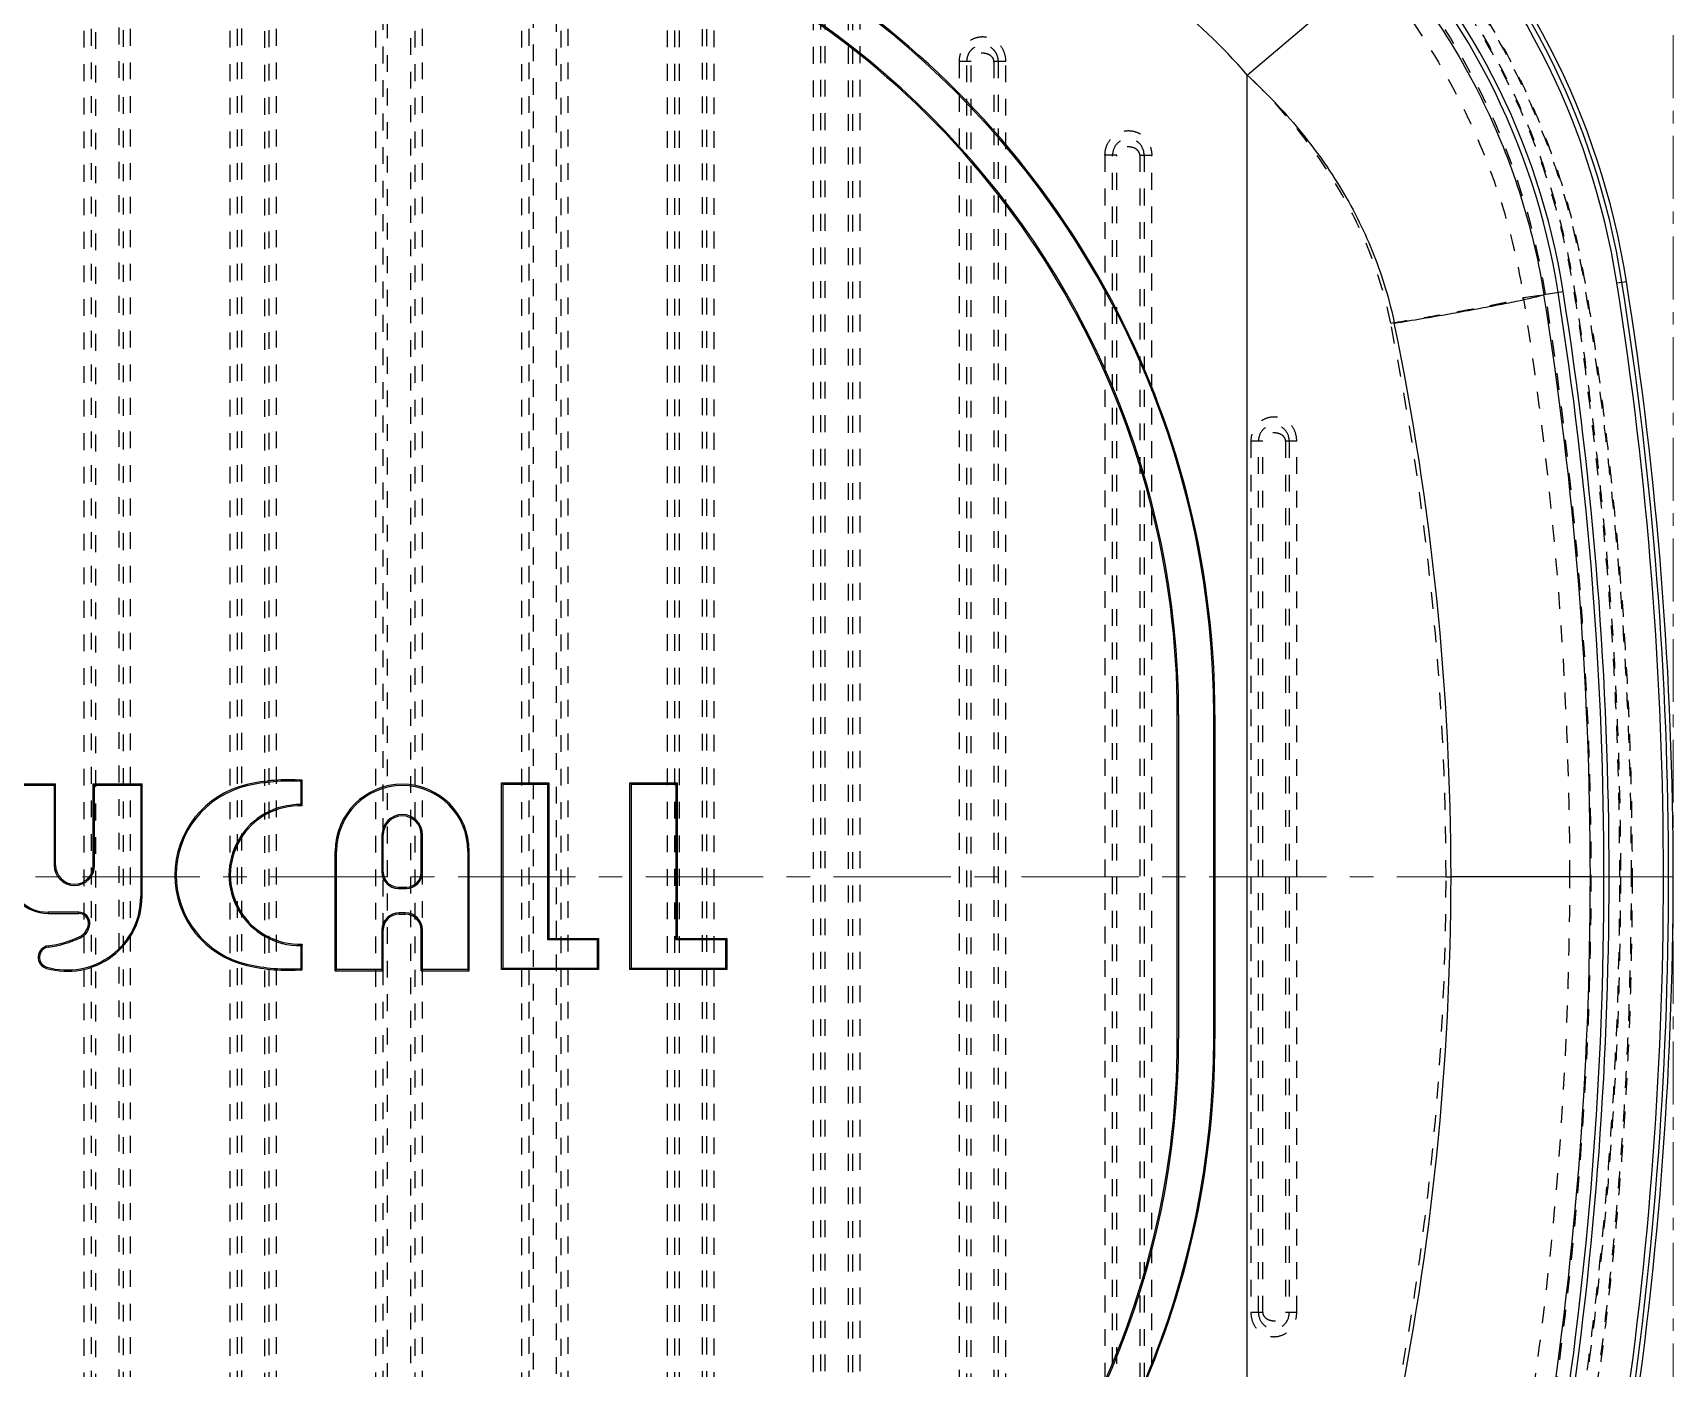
# Model space of a CAD drawing. Header units: millimetres. Extents: x 1937 to 4271, y -9032 to 1737.
# Drawn here: x 2791.8 to 2951.5, y -112.7 to 17.4 of the extents above; entities that cross this region are included whole.
import ezdxf

# ---------------------------------------------------------------- set-up
doc = ezdxf.new("R2010")
doc.units = ezdxf.units.MM
doc.header["$LTSCALE"] = 16.335
doc.linetypes.add('CENTER', pattern=[0.6, 0.375, -0.075, 0.075, -0.075])
doc.linetypes.add('HIDDEN', pattern=[0.2, 0.1, -0.1])
doc.layers.get('0').update_dxf_attribs({"linetype": 'CONTINUOUS'})
doc.layers.add('center', color=1, linetype='CENTER', lineweight=9)
doc.layers.add('DEFAULT_2', color=8, linetype='HIDDEN')

msp = doc.modelspace()

# ---------------------------------------------------------------- linework, layer by layer
at = {"color": 7, "linetype": 'Continuous'}
for p, q in [((2910.005, 13.292), (2923.69, 24.899)), ((2910.005, -142.885), (2910.005, 13.292)), ((2938.896, -8.073), (2940.772, -7.777)), ((2945.999, -6.951), (2946.934, -6.804)), ((2903.341, -49.022), (2903.213, -49.022)), ((2903.213, -80.572), (2903.213, -49.022)), ((2903.341, -49.022), (2903.341, -80.572)), ((2906.879, -49.022), (2906.751, -49.022)), ((2906.751, -80.572), (2906.751, -49.022)), ((2906.879, -49.022), (2906.879, -80.572)), ((2789.258, -55.749), (2794.008, -55.749)), ((2789.385, -55.876), (2793.88, -55.876)), ((2794.008, -55.749), (2793.88, -55.876)), ((2793.88, -55.876), (2793.88, -63.672)), ((2794.008, -63.672), (2794.008, -55.749)), ((2797.685, -63.672), (2797.685, -55.749)), ((2797.685, -55.749), (2802.435, -55.749)), ((2797.685, -55.749), (2797.813, -55.876)), ((2797.813, -63.672), (2797.813, -55.876)), ((2797.813, -55.876), (2802.307, -55.876)), ((2802.435, -55.749), (2802.307, -55.876)), ((2802.307, -55.876), (2802.307, -66.709)), ((2802.435, -66.709), (2802.435, -55.749)), ((2812.618, -55.812), (2812.647, -55.937)), ((2817.895, -55.513), (2817.895, -57.758)), ((2818.023, -55.394), (2817.975, -55.439)), ((2818.023, -57.89), (2818.023, -55.392)), ((2837.413, -55.656), (2842.015, -55.656)), ((2837.413, -73.827), (2837.413, -55.656)), ((2837.413, -55.656), (2837.541, -55.784)), ((2837.541, -55.784), (2841.887, -55.784)), ((2837.541, -55.784), (2837.541, -73.7)), ((2842.015, -55.656), (2841.887, -55.784)), ((2841.887, -55.784), (2841.887, -70.913)), ((2842.015, -55.656), (2842.015, -70.786)), ((2849.913, -55.656), (2854.515, -55.656)), ((2849.913, -73.827), (2849.913, -55.656)), ((2849.913, -55.656), (2850.041, -55.784)), ((2850.041, -55.784), (2854.387, -55.784)), ((2850.041, -55.784), (2850.041, -73.7)), ((2854.515, -55.656), (2854.387, -55.784)), ((2854.387, -55.784), (2854.387, -70.913)), ((2854.515, -55.656), (2854.515, -70.786)), ((2825.913, -60.709), (2825.785, -60.709)), ((2825.785, -60.709), (2825.785, -64.343)), ((2825.913, -64.343), (2825.913, -60.709)), ((2829.738, -60.709), (2829.61, -60.709)), ((2829.61, -64.343), (2829.61, -60.709)), ((2829.738, -64.343), (2829.738, -60.709)), ((2793.88, -63.672), (2794.008, -63.672)), ((2797.685, -63.672), (2797.813, -63.672)), ((2821.363, -62.305), (2821.236, -62.305)), ((2821.236, -73.94), (2821.236, -62.305)), ((2821.363, -73.812), (2821.363, -62.305)), ((2834.287, -62.305), (2834.16, -62.305)), ((2834.16, -62.305), (2834.16, -73.812)), ((2834.287, -73.94), (2834.287, -62.305)), ((2825.785, -64.343), (2825.913, -64.343)), ((2829.61, -64.343), (2829.738, -64.343)), ((2943.419, -64.797), (2929.859, -64.797)), ((2802.307, -66.709), (2802.435, -66.709)), ((2827.364, -65.795), (2828.159, -65.795)), ((2827.364, -65.795), (2827.364, -65.923)), ((2827.364, -65.923), (2828.159, -65.923)), ((2828.159, -65.923), (2828.159, -65.795)), ((2793.298, -68.238), (2793.298, -68.365)), ((2796.266, -68.238), (2793.298, -68.238)), ((2793.298, -68.365), (2796.266, -68.365)), ((2796.266, -68.365), (2796.266, -68.238)), ((2828.059, -68.3), (2827.464, -68.3)), ((2827.464, -68.3), (2827.464, -68.427)), ((2827.464, -68.427), (2828.059, -68.427)), ((2828.059, -68.427), (2828.059, -68.3)), ((2797.216, -69.361), (2797.344, -69.367)), ((2825.913, -69.979), (2825.785, -69.979)), ((2825.785, -69.979), (2825.785, -73.812)), ((2825.913, -73.94), (2825.913, -69.979)), ((2829.738, -69.979), (2829.61, -69.979)), ((2829.61, -73.94), (2829.61, -69.979)), ((2829.738, -73.812), (2829.738, -69.979)), ((2793.291, -71.513), (2793.309, -71.64)), ((2796.377, -70.609), (2796.431, -70.725)), ((2817.895, -71.482), (2817.895, -73.727)), ((2818.023, -73.846), (2818.023, -71.35)), ((2842.015, -70.786), (2841.887, -70.913)), ((2841.887, -70.913), (2846.744, -70.913)), ((2842.015, -70.786), (2846.872, -70.786)), ((2846.872, -70.786), (2846.744, -70.913)), ((2846.744, -70.913), (2846.744, -73.7)), ((2846.872, -70.786), (2846.872, -73.827)), ((2854.515, -70.786), (2854.387, -70.913)), ((2854.387, -70.913), (2859.244, -70.913)), ((2854.515, -70.786), (2859.372, -70.786)), ((2859.372, -70.786), (2859.244, -70.913)), ((2859.244, -70.913), (2859.244, -73.7)), ((2859.372, -70.786), (2859.372, -73.827)), ((2812.618, -73.428), (2812.647, -73.303)), ((2793.132, -73.71), (2793.167, -73.588)), ((2821.236, -73.94), (2821.363, -73.812)), ((2821.236, -73.94), (2825.913, -73.94)), ((2825.785, -73.812), (2821.363, -73.812)), ((2825.913, -73.94), (2825.785, -73.812)), ((2829.61, -73.94), (2829.738, -73.812)), ((2829.61, -73.94), (2834.287, -73.94)), ((2834.16, -73.812), (2829.738, -73.812)), ((2834.287, -73.94), (2834.16, -73.812)), ((2837.413, -73.827), (2837.541, -73.7)), ((2846.872, -73.827), (2837.413, -73.827)), ((2837.541, -73.7), (2846.744, -73.7)), ((2846.872, -73.827), (2846.744, -73.7)), ((2849.913, -73.827), (2850.041, -73.7)), ((2859.372, -73.827), (2849.913, -73.827)), ((2850.041, -73.7), (2859.244, -73.7)), ((2859.372, -73.827), (2859.244, -73.7)), ((2903.213, -80.572), (2903.341, -80.572)), ((2906.751, -80.572), (2906.879, -80.572))]:
    msp.add_line(p, q, dxfattribs=at)
for centre, radius, start, end in [((2872.446, -18.566), 75.411, 8.97361, 81.25099), ((2872.446, -18.566), 74.465, 8.97361, 81.25099), ((2872.446, -18.566), 74.964, 8.97361, 81.25099), ((2872.446, -18.566), 69.173, 8.97361, 81.25099), ((2872.446, -18.566), 68.675, 8.97361, 81.25099), ((2820.896, -49.022), 85.855, 0, 90), ((2820.896, -49.022), 82.445, 0, 90), ((2820.896, -49.022), 82.317, 0, 58.11868), ((2820.896, -49.022), 85.983, 0, 54.38456), ((2872.446, -18.566), 49.251, 40.30441, 53.21341), ((2579.686, -64.797), 365.062, 351.02639, 8.97361), ((2579.686, -64.797), 365.561, 351.02639, 8.97361), ((2579.686, -64.797), 370.852, 351.02639, 8.97361), ((2579.686, -64.797), 371.352, 351.02639, 8.97361), ((2579.686, -64.797), 371.799, 351.02639, 8.97361), ((2584.781, -64.856), 358.638, 0.00952, 9.11), ((2662.489, -64.939), 267.369, 0.03059, 11.66682), ((2814.666, -64.62), 9.043, 103.08961, 256.91029), ((2816.695, -73.348), 18.004, 85.77104, 103.08966), ((2816.695, -73.348), 17.876, 86.15081, 103.08966), ((2827.762, -62.305), 6.526, 360, 180), ((2814.666, -64.62), 8.915, 103.08961, 256.91029), ((2827.762, -62.305), 6.398, 360, 180), ((2817.757, -64.62), 6.863, 88.84261, 271.15739), ((2817.757, -64.62), 6.735, 87.73354, 272.26646), ((2804.362, -71.022), 18.949, 43.86807, 44.4226), ((2827.762, -60.709), 1.977, 359.99997, 179.99997), ((2827.762, -60.709), 1.849, 359.99997, 179.99997), ((2795.846, -63.672), 1.966, 180, 0), ((2795.846, -63.672), 1.839, 180, 0), ((2793.298, -64.325), 4.04, 180.00001, 270.00001), ((2793.298, -64.325), 3.913, 180.00001, 270.00001), ((2827.364, -64.343), 1.579, 180, 270), ((2827.364, -64.343), 1.452, 180, 270), ((2828.159, -64.343), 1.579, 270, 0), ((2828.159, -64.343), 1.452, 270, 0), ((2662.489, -64.654), 267.369, 348.33318, 359.96941), ((2584.802, -64.739), 358.618, 350.88974, 359.99074), ((2795.149, -66.709), 7.286, 253.92714, 0), ((2795.149, -66.709), 7.158, 253.92714, 0), ((2796.266, -69.316), 1.079, 357.28863, 90.00034), ((2796.266, -69.316), 0.951, 357.28858, 90.00034), ((2827.464, -69.979), 1.679, 90, 180), ((2827.464, -69.979), 1.552, 90, 180), ((2828.059, -69.979), 1.679, 0, 90), ((2828.059, -69.979), 1.552, 0, 90), ((2795.766, -69.293), 1.452, 294.89956, 357.28906), ((2795.766, -69.293), 1.579, 294.89956, 357.28906), ((2793.443, -72.629), 1.126, 97.75721, 253.92715), ((2793.443, -72.629), 0.998, 97.75721, 253.92715), ((2791.835, -60.824), 10.788, 277.75721, 294.89956), ((2791.835, -60.824), 10.916, 277.75721, 294.89956), ((2816.695, -55.892), 18.004, 256.91029, 274.22934), ((2816.695, -55.892), 17.876, 256.91029, 273.84919), ((2853.839, -35.284), 52.629, 226.92476, 227.11484), ((2820.896, -80.572), 85.855, 270, 0), ((2820.896, -80.572), 82.445, 270, 0), ((2820.896, -80.572), 82.317, 301.88132, 0), ((2820.896, -80.572), 85.983, 305.61544, 360)]:
    msp.add_arc(centre, radius, start, end, dxfattribs=at)
for points, knots in [([(2923.69, 24.899), (2925.671, 22.564), (2929.323, 17.622), (2933.746, 9.542), (2937.029, 0.937), (2938.413, -5.05), (2938.896, -8.073)], [0, 0, 0, 0, 0.2500734, 0.5000434, 0.7499946, 1, 1, 1, 1]), ([(2910.005, 13.292), (2911.814, 11.63), (2915.18, 8.105), (2919.372, 2.215), (2922.519, -4.13), (2923.87, -8.612), (2924.335, -10.872)], [0, 0, 0, 0, 0.2583339, 0.5105977, 0.757417, 1, 1, 1, 1]), ([(2924.335, -10.872), (2925.233, -10.723), (2927.016, -10.425), (2929.628, -9.974), (2932.078, -9.535), (2934.254, -9.13), (2935.847, -8.816), (2936.913, -8.592), (2937.54, -8.454), (2938.047, -8.334), (2938.435, -8.233), (2938.705, -8.152), (2938.846, -8.1), (2938.896, -8.073)], [0, 0, 0, 0, 0.1841414, 0.3654659, 0.5359655, 0.6875557, 0.8129083, 0.8643739, 0.9077901, 0.9428449, 0.9696985, 0.9886395, 1, 1, 1, 1]), ([(2817.975, -55.439), (2817.966, -55.447), (2817.962, -55.465), (2817.941, -55.481), (2817.922, -55.469), (2817.909, -55.493), (2817.902, -55.507), (2817.895, -55.513)], [0, 0, 0, 0, 0.306651, 0.4533837, 0.5836442, 0.7716657, 1, 1, 1, 1]), ([(2817.975, -71.4), (2817.966, -71.409), (2817.962, -71.428), (2817.941, -71.446), (2817.921, -71.434), (2817.909, -71.461), (2817.902, -71.475), (2817.895, -71.482)], [0, 0, 0, 0, 0.312011, 0.4548624, 0.5789104, 0.767869, 1, 1, 1, 1]), ([(2818.023, -71.35), (2818.018, -71.356), (2818.016, -71.367), (2818.003, -71.378), (2817.984, -71.368), (2817.982, -71.392), (2817.975, -71.4)], [0, 0, 0, 0, 0.3125791, 0.4554852, 0.5796563, 1, 1, 1, 1])]:
    msp.add_open_spline(points, degree=3, knots=knots, dxfattribs=at)
at = {"layer": 'center'}
msp.add_line((2951.484, 75.97, 0), (2951.484, -223.901), dxfattribs=at)
at = {"layer": 'center', "color": 1, "linetype": 'CENTER', "ltscale": 1.86513}
msp.add_line((2632.107, -64.797), (2951.484, -64.797), dxfattribs=at)
at = {"layer": 'DEFAULT_2', "color": 8, "linetype": 'HIDDEN'}
for p, q in [((2797.936, -154.041), (2797.936, 24.448)), ((2800.156, 24.448), (2800.156, -154.041)), ((2812.136, -153.696), (2812.136, 24.103)), ((2814.356, 24.103), (2814.356, -153.696)), ((2826.336, -153.01), (2826.336, 23.416)), ((2828.556, 23.416), (2828.556, -153.01)), ((2840.536, -151.98), (2840.536, 22.387)), ((2842.756, 22.387), (2842.756, -151.98)), ((2796.77, 20.877), (2796.77, -150.471)), ((2797.508, -150.471), (2797.508, 20.877)), ((2800.584, 20.936), (2800.584, -150.471)), ((2801.322, -150.471), (2801.322, 20.877)), ((2810.97, 20.877), (2810.97, -150.471)), ((2811.708, -150.471), (2811.708, 20.877)), ((2814.784, 20.924), (2814.784, -150.471)), ((2815.522, -150.471), (2815.522, 20.877)), ((2825.17, 20.877), (2825.17, -150.471)), ((2825.913, -60.709), (2825.908, 20.877)), ((2828.984, 20.877), (2828.984, -150.471)), ((2829.722, -150.471), (2829.722, 20.877)), ((2839.37, 20.877), (2839.37, -150.471)), ((2840.108, -150.471), (2840.108, 20.877)), ((2843.184, 20.877), (2843.184, -150.471)), ((2843.922, -150.471), (2843.922, 20.877)), ((2853.57, -150.608), (2853.57, 21.014)), ((2854.308, -150.606), (2854.308, 20.877)), ((2854.736, -150.606), (2854.736, 21.013)), ((2856.956, 21.013), (2856.956, -150.606)), ((2857.384, 21.013), (2857.384, -150.471)), ((2858.122, -150.608), (2858.122, 21.014)), ((2867.77, 19.292), (2867.77, -148.885)), ((2868.508, -148.885), (2868.508, 19.292)), ((2868.936, -148.885), (2868.936, 19.292)), ((2871.156, 19.292), (2871.156, -148.885)), ((2871.584, 19.292), (2871.584, -148.885)), ((2872.322, -148.885), (2872.322, 19.292)), ((2883.136, 14.617), (2881.97, 14.617)), ((2881.97, 14.617), (2881.97, -144.211)), ((2882.708, -144.211), (2882.708, 14.617)), ((2883.136, -144.211), (2883.136, 14.617)), ((2886.522, 14.617), (2885.356, 14.617)), ((2885.356, 14.617), (2885.356, -144.211)), ((2885.784, 14.617), (2885.784, -144.211)), ((2886.522, -144.211), (2886.522, 14.617)), ((2897.336, 5.496), (2896.17, 5.496)), ((2896.17, 5.496), (2896.17, -135.089)), ((2896.908, -135.089), (2896.908, 5.496)), ((2897.336, -135.089), (2897.336, 5.496)), ((2899.556, 5.496), (2900.722, 5.496)), ((2899.556, 5.496), (2899.556, -135.089)), ((2899.984, 5.496), (2899.984, -135.089)), ((2900.722, -135.089), (2900.722, 5.496)), ((2936.926, -8.384), (2938.896, -8.073)), ((2911.536, -22.362), (2910.375, -22.362)), ((2910.375, -22.362), (2910.375, -107.232)), ((2911.108, -107.232), (2911.108, -22.362)), ((2911.536, -107.232), (2911.536, -22.362)), ((2914.836, -22.362), (2913.756, -22.362)), ((2913.756, -22.362), (2913.756, -107.232)), ((2914.11, -22.362), (2914.11, -107.232)), ((2914.836, -107.232), (2914.836, -22.362)), ((2825.913, -69.979), (2825.913, -64.343)), ((2929.372, -64.797), (2929.859, -64.797)), ((2946.284, -64.797), (2946.347, -64.797)), ((2947.421, -64.797), (2947.484, -64.797)), ((2825.908, -150.471), (2825.913, -73.94)), ((2911.536, -107.232), (2910.375, -107.232)), ((2914.836, -107.232), (2913.756, -107.232))]:
    msp.add_line(p, q, dxfattribs=at)
for centre, radius, start, end in [((2872.446, -18.566), 67.429, 8.97361, 81.25099), ((2584.782, -64.856), 356.644, 0.00956, 9.11076), ((2579.686, -64.797), 363.816, 351.02639, 8.97361), ((2655.518, -64.929), 273.854, 0.02771, 11.38464), ((2655.518, -64.664), 273.853, 348.61536, 359.97229), ((2584.782, -64.737), 356.644, 350.88924, 359.99044)]:
    msp.add_arc(centre, radius, start, end, dxfattribs=at)
for points, knots in [([(2946.284, -64.797), (2946.284, -62.392), (2946.236, -57.584), (2946.022, -50.373), (2945.671, -43.168), (2945.18, -35.971), (2944.535, -28.787), (2943.867, -22.815), (2943.281, -18.041), (2942.673, -13.269), (2942.012, -8.501), (2941.11, -3.775), (2940.264, -0.267), (2939.233, 3.194), (2937.623, 7.733), (2935.177, 13.242), (2931.58, 19.514), (2927.358, 25.383), (2922.556, 30.789), (2917.225, 35.674), (2911.416, 39.982), (2905.195, 43.674), (2898.636, 46.724), (2891.794, 49.073), (2884.734, 50.619), (2878.784, 51.501), (2874.014, 52.154), (2869.247, 52.794), (2863.286, 53.553), (2856.122, 54.377), (2848.947, 55.106), (2839.367, 55.959), (2827.375, 56.816), (2812.964, 57.499), (2803.349, 57.722), (2798.541, 57.776)], [0, 0, 0, 0, 0.0312382, 0.0624793, 0.0937235, 0.1249661, 0.1561991, 0.1874288, 0.2030517, 0.2186839, 0.2499458, 0.2655609, 0.2811806, 0.2968156, 0.3124589, 0.3437306, 0.3749873, 0.4062448, 0.4375077, 0.4687715, 0.5000281, 0.5313007, 0.5626037, 0.5938657, 0.6250824, 0.6563636, 0.6720048, 0.6876318, 0.7188599, 0.7500851, 0.7813237, 0.8125676, 0.8750458, 0.9375223, 1, 1, 1, 1]), ([(2798.55, 58.976), (2803.399, 58.922), (2813.096, 58.696), (2825.207, 58.12), (2834.885, 57.484), (2842.137, 56.919), (2849.382, 56.267), (2856.618, 55.525), (2862.641, 54.839), (2867.454, 54.244), (2871.06, 53.769), (2874.663, 53.274), (2878.266, 52.78), (2881.868, 52.269), (2886.65, 51.464), (2892.566, 50.092), (2899.441, 47.675), (2906.041, 44.59), (2912.291, 40.843), (2918.127, 36.483), (2923.49, 31.55), (2928.323, 26.099), (2932.576, 20.184), (2935.601, 14.918), (2937.69, 10.54), (2939.086, 7.179), (2940.312, 3.752), (2941.367, 0.269), (2942.222, -3.269), (2942.895, -6.844), (2943.465, -10.437), (2944.141, -15.24), (2944.921, -21.251), (2945.712, -28.483), (2946.358, -35.728), (2946.861, -42.985), (2947.34, -52.673), (2947.484, -59.948), (2947.484, -64.797)], [0, 0, 0, 0, 0.0624997, 0.1249992, 0.1562495, 0.1874998, 0.2187501, 0.2500002, 0.2812507, 0.2968758, 0.3125004, 0.3281255, 0.3437516, 0.3593771, 0.3750041, 0.4062545, 0.4375047, 0.4687532, 0.5000009, 0.5312477, 0.5624938, 0.5937393, 0.6249845, 0.6562303, 0.671858, 0.6874853, 0.7031152, 0.7187452, 0.7343696, 0.7499981, 0.7656267, 0.7812512, 0.8125012, 0.8437513, 0.8750016, 0.9062518, 0.9375021, 1, 1, 1, 1]), ([(2798.583, 57.839), (2803.394, 57.784), (2813.016, 57.56), (2825.032, 56.99), (2834.635, 56.362), (2841.831, 55.803), (2849.02, 55.159), (2856.2, 54.428), (2863.371, 53.61), (2870.532, 52.71), (2876.488, 51.874), (2881.253, 51.2), (2884.816, 50.623), (2888.356, 49.915), (2891.852, 49.011), (2895.294, 47.92), (2898.678, 46.661), (2901.993, 45.228), (2906.307, 43.093), (2911.486, 40.014), (2917.288, 35.701), (2922.617, 30.817), (2927.417, 25.411), (2931.637, 19.542), (2935.233, 13.271), (2937.677, 7.764), (2939.287, 3.228), (2940.32, -0.233), (2941.164, -3.743), (2941.835, -7.291), (2942.371, -10.86), (2942.871, -14.434), (2943.356, -18.01), (2943.8, -21.591), (2944.206, -25.177), (2944.702, -29.963), (2945.235, -35.954), (2945.732, -43.155), (2946.205, -52.767), (2946.347, -59.985), (2946.347, -64.797)], [0, 0, 0, 0, 0.0625003, 0.1250002, 0.1562506, 0.1875009, 0.2187513, 0.2500015, 0.2812517, 0.3125019, 0.3437521, 0.3593771, 0.3750041, 0.3906307, 0.4062569, 0.4218864, 0.4375143, 0.4531417, 0.4687698, 0.5000153, 0.5312608, 0.5625064, 0.5937519, 0.6249974, 0.656243, 0.6874882, 0.7031164, 0.7187439, 0.734371, 0.7499976, 0.7656229, 0.7812493, 0.7968741, 0.8124989, 0.8281244, 0.84375, 0.8750001, 0.9062506, 0.9375012, 1, 1, 1, 1]), ([(2947.421, -64.797), (2947.421, -59.95), (2947.278, -52.68), (2946.799, -42.998), (2946.296, -35.745), (2945.757, -29.71), (2945.256, -24.89), (2944.845, -21.278), (2944.396, -17.671), (2943.905, -14.069), (2943.397, -10.47), (2942.857, -6.875), (2942.171, -3.304), (2941.306, 0.229), (2940.259, 3.712), (2938.628, 8.278), (2936.158, 13.822), (2932.532, 20.136), (2928.282, 26.048), (2923.453, 31.498), (2918.095, 36.428), (2912.263, 40.787), (2907.057, 43.907), (2902.72, 46.075), (2899.388, 47.533), (2895.985, 48.817), (2892.524, 49.934), (2889.009, 50.869), (2885.445, 51.596), (2881.859, 52.19), (2878.262, 52.719), (2874.661, 53.216), (2871.06, 53.707), (2867.456, 54.179), (2862.646, 54.774), (2856.627, 55.462), (2849.394, 56.202), (2842.154, 56.855), (2834.906, 57.419), (2825.233, 58.056), (2813.129, 58.632), (2803.438, 58.858), (2798.592, 58.913)], [0, 0, 0, 0, 0.0624986, 0.0937491, 0.1249995, 0.1562495, 0.171875, 0.1875005, 0.2031253, 0.2187497, 0.2343764, 0.2500022, 0.2656277, 0.2812557, 0.2968832, 0.312511, 0.3437565, 0.375002, 0.4062474, 0.4374929, 0.4687384, 0.4999839, 0.5312293, 0.5468574, 0.5624847, 0.578112, 0.5937422, 0.6093689, 0.6249938, 0.6406234, 0.6562488, 0.6718731, 0.6874982, 0.7031234, 0.7187485, 0.7499987, 0.7812489, 0.8124992, 0.8437495, 0.8749999, 0.9374998, 1, 1, 1, 1]), ([(2922.17, 23.609), (2924.092, 21.343), (2927.635, 16.548), (2931.928, 8.708), (2935.115, 0.359), (2936.458, -5.451), (2936.926, -8.384)], [0, 0, 0, 0, 0.2500786, 0.5000475, 0.7499947, 1, 1, 1, 1]), ([(2886.522, 14.617), (2886.522, 14.921), (2886.416, 15.534), (2885.929, 16.329), (2885.166, 16.871), (2884.25, 17.064), (2883.332, 16.875), (2882.567, 16.333), (2882.077, 15.536), (2881.97, 14.922), (2881.97, 14.617)], [0, 0, 0, 0, 0.1248976, 0.2497411, 0.3745171, 0.4994344, 0.6244358, 0.7495426, 0.8747294, 1, 1, 1, 1]), ([(2885.784, 14.617), (2885.784, 14.829), (2885.7, 15.25), (2885.357, 15.782), (2884.843, 16.127), (2884.245, 16.25), (2883.648, 16.126), (2883.134, 15.781), (2882.792, 15.25), (2882.708, 14.829), (2882.708, 14.617)], [0, 0, 0, 0, 0.1300319, 0.2561669, 0.3789168, 0.5001098, 0.6212442, 0.7439292, 0.8700643, 1, 1, 1, 1]), ([(2885.356, 14.617), (2885.356, 14.727), (2885.282, 14.957), (2885.02, 15.219), (2884.656, 15.381), (2884.244, 15.437), (2883.832, 15.38), (2883.469, 15.218), (2883.209, 14.956), (2883.136, 14.726), (2883.136, 14.617)], [0, 0, 0, 0, 0.1092236, 0.2289693, 0.3608369, 0.5005891, 0.6402187, 0.7717915, 0.8911307, 1, 1, 1, 1]), ([(2923.983, -10.872), (2923.53, -8.615), (2922.215, -4.138), (2918.097, 4.382), (2913.496, 10.004), (2910.005, 13.292)], [0, 0, 0, 0, 0.2440504, 0.4916747, 1, 1, 1, 1]), ([(2896.17, 5.496), (2896.17, 5.8), (2896.276, 6.413), (2896.764, 7.209), (2897.528, 7.75), (2898.444, 7.942), (2899.361, 7.752), (2900.125, 7.21), (2900.616, 6.414), (2900.722, 5.8), (2900.722, 5.496)], [0, 0, 0, 0, 0.1250099, 0.2499563, 0.3747901, 0.4997354, 0.6246964, 0.7497558, 0.8748488, 1, 1, 1, 1]), ([(2899.984, 5.496), (2899.984, 5.906), (2899.661, 6.745), (2898.445, 7.255), (2897.23, 6.743), (2896.908, 5.905), (2896.908, 5.496)], [0, 0, 0, 0, 0.2564287, 0.5002455, 0.7438741, 1, 1, 1, 1]), ([(2899.556, 5.496), (2899.556, 5.62), (2899.467, 5.872), (2899.177, 6.122), (2898.825, 6.265), (2898.446, 6.311), (2898.067, 6.265), (2897.715, 6.122), (2897.425, 5.872), (2897.336, 5.62), (2897.336, 5.496)], [0, 0, 0, 0, 0.124428, 0.2484839, 0.3736333, 0.4999918, 0.6263554, 0.7514999, 0.8755596, 1, 1, 1, 1]), ([(2923.983, -10.872), (2924.761, -10.743), (2926.311, -10.484), (2928.594, -10.09), (2930.757, -9.704), (2932.698, -9.343), (2934.132, -9.061), (2935.1, -8.859), (2935.675, -8.733), (2936.142, -8.623), (2936.5, -8.531), (2936.749, -8.456), (2936.881, -8.409), (2936.926, -8.384)], [0, 0, 0, 0, 0.1793929, 0.3575726, 0.5269132, 0.6791805, 0.8066477, 0.8594476, 0.9042197, 0.9405358, 0.9684626, 0.9882015, 1, 1, 1, 1]), ([(2914.836, -22.362), (2914.836, -22.063), (2914.738, -21.46), (2914.268, -20.672), (2913.518, -20.137), (2912.616, -19.951), (2911.715, -20.14), (2910.962, -20.673), (2910.48, -21.457), (2910.375, -22.062), (2910.375, -22.362)], [0, 0, 0, 0, 0.1249379, 0.2497446, 0.3744429, 0.4993133, 0.6242925, 0.7494289, 0.8746756, 1, 1, 1, 1]), ([(2914.11, -22.362), (2914.11, -21.955), (2913.801, -21.124), (2912.602, -20.621), (2911.418, -21.138), (2911.108, -21.959), (2911.108, -22.362)], [0, 0, 0, 0, 0.2591093, 0.5013695, 0.7440209, 1, 1, 1, 1]), ([(2913.756, -22.362), (2913.756, -22.252), (2913.682, -22.022), (2913.42, -21.76), (2913.056, -21.598), (2912.644, -21.542), (2912.232, -21.599), (2911.869, -21.761), (2911.609, -22.023), (2911.536, -22.253), (2911.536, -22.362)], [0, 0, 0, 0, 0.1092236, 0.2289693, 0.3608369, 0.5005891, 0.6402187, 0.7717915, 0.8911307, 1, 1, 1, 1]), ([(2947.484, -64.797), (2947.484, -69.787), (2947.332, -77.273), (2946.824, -87.24), (2946.291, -94.707), (2945.607, -102.161), (2944.91, -108.36), (2944.277, -113.31), (2943.765, -117.018), (2943.216, -120.72), (2942.612, -124.415), (2941.833, -128.078), (2940.836, -131.688), (2939.659, -135.243), (2937.846, -139.895), (2935.123, -145.52), (2931.17, -151.89), (2926.57, -157.811), (2921.377, -163.218), (2915.646, -168.053), (2909.441, -172.26), (2903.93, -175.209), (2899.356, -177.208), (2895.851, -178.529), (2892.283, -179.669), (2887.446, -180.91), (2882.525, -181.769), (2877.585, -182.471), (2873.876, -182.978), (2870.168, -183.483), (2865.219, -184.123), (2859.024, -184.854), (2851.581, -185.646), (2844.128, -186.343), (2834.18, -187.149), (2821.728, -187.925), (2806.766, -188.483), (2796.786, -188.608), (2791.796, -188.608)], [0, 0, 0, 0, 0.062498, 0.0937485, 0.124999, 0.1562493, 0.1875001, 0.203125, 0.218749, 0.234377, 0.2500055, 0.2656287, 0.2812586, 0.2968883, 0.3125153, 0.34376, 0.3750043, 0.4062483, 0.4374926, 0.4687376, 0.499983, 0.5312297, 0.5468575, 0.5624883, 0.5781194, 0.5937454, 0.6249976, 0.6406227, 0.6562481, 0.6718733, 0.6874984, 0.7187489, 0.7499993, 0.7812498, 0.8125002, 0.8750001, 0.9375, 1, 1, 1, 1]), ([(2791.796, -187.408), (2796.747, -187.408), (2806.649, -187.285), (2821.492, -186.734), (2833.847, -185.969), (2843.717, -185.174), (2851.111, -184.486), (2858.497, -183.706), (2864.643, -182.983), (2869.554, -182.353), (2873.234, -181.858), (2876.913, -181.355), (2880.589, -180.829), (2884.256, -180.242), (2887.904, -179.543), (2891.51, -178.643), (2895.056, -177.532), (2898.541, -176.242), (2903.09, -174.283), (2908.571, -171.383), (2914.743, -167.231), (2920.442, -162.45), (2925.604, -157.094), (2930.172, -151.223), (2934.093, -144.902), (2936.789, -139.319), (2938.578, -134.7), (2939.739, -131.171), (2940.718, -127.586), (2941.476, -123.949), (2942.069, -120.282), (2942.612, -116.609), (2943.117, -112.93), (2943.742, -108.019), (2944.43, -101.868), (2945.106, -94.472), (2945.633, -87.064), (2946.134, -77.175), (2946.284, -69.747), (2946.284, -64.797)], [0, 0, 0, 0, 0.0624998, 0.1249994, 0.187499, 0.2187494, 0.2499997, 0.28125, 0.3125003, 0.3281256, 0.3437508, 0.3593754, 0.3750001, 0.3906297, 0.4062576, 0.4218826, 0.4375145, 0.4531454, 0.4687728, 0.5000194, 0.5312644, 0.5625091, 0.5937531, 0.6249969, 0.656241, 0.6874855, 0.7031125, 0.7187428, 0.7343722, 0.7499951, 0.7656243, 0.7812517, 0.7968756, 0.8125006, 0.8437513, 0.8750014, 0.9062518, 0.9375022, 1, 1, 1, 1]), ([(2946.347, -64.797), (2946.347, -69.749), (2946.197, -77.18), (2945.695, -87.073), (2945.169, -94.484), (2944.49, -101.883), (2943.807, -108.037), (2943.174, -112.949), (2942.665, -116.629), (2942.146, -120.308), (2941.547, -123.975), (2940.767, -127.61), (2939.473, -132.393), (2937.382, -138.234), (2934.147, -144.936), (2930.223, -151.259), (2925.653, -157.133), (2920.489, -162.492), (2914.789, -167.276), (2908.615, -171.431), (2902.037, -174.912), (2896.278, -177.217), (2891.547, -178.689), (2888.545, -179.45), (2886.121, -179.961), (2883.684, -180.405), (2880.623, -180.868), (2876.947, -181.405), (2872.042, -182.093), (2865.903, -182.896), (2858.525, -183.767), (2851.136, -184.547), (2843.738, -185.235), (2833.864, -186.031), (2821.505, -186.797), (2806.655, -187.348), (2796.749, -187.47), (2791.796, -187.47)], [0, 0, 0, 0, 0.062499, 0.0937501, 0.1250012, 0.1562523, 0.1875038, 0.2031281, 0.2187543, 0.2343841, 0.2500093, 0.2656363, 0.2812673, 0.3125152, 0.3437617, 0.3750079, 0.4062538, 0.4374995, 0.4687451, 0.4999905, 0.5312358, 0.5624809, 0.5781084, 0.593737, 0.6015507, 0.609363, 0.6249904, 0.6406165, 0.6562415, 0.6874927, 0.7187437, 0.7499948, 0.7812459, 0.812497, 0.8749979, 0.9374989, 1, 1, 1, 1]), ([(2791.796, -188.545), (2796.784, -188.545), (2806.761, -188.421), (2821.716, -187.862), (2834.163, -187.087), (2844.107, -186.281), (2851.557, -185.585), (2858.997, -184.795), (2865.189, -184.059), (2870.137, -183.428), (2873.845, -182.927), (2876.931, -182.486), (2879.4, -182.131), (2881.868, -181.777), (2884.95, -181.299), (2888.617, -180.55), (2892.241, -179.609), (2896.997, -178.099), (2902.784, -175.748), (2909.394, -172.216), (2915.598, -168.011), (2921.327, -163.179), (2926.519, -157.774), (2931.117, -151.856), (2935.069, -145.488), (2937.79, -139.865), (2939.601, -135.216), (2940.782, -131.663), (2941.769, -128.052), (2942.544, -124.39), (2943.173, -120.701), (2943.712, -116.999), (2944.21, -113.291), (2944.688, -109.58), (2945.129, -105.865), (2945.66, -100.905), (2946.228, -94.695), (2946.762, -87.232), (2947.269, -77.268), (2947.421, -69.785), (2947.421, -64.797)], [0, 0, 0, 0, 0.0625013, 0.1250023, 0.1875031, 0.2187539, 0.2500047, 0.2812555, 0.3125062, 0.3281319, 0.343757, 0.359382, 0.3671952, 0.3750089, 0.3906339, 0.406261, 0.421889, 0.437517, 0.4687623, 0.5000075, 0.5312527, 0.562498, 0.5937432, 0.6249884, 0.6562336, 0.6874787, 0.7031062, 0.7187361, 0.734363, 0.7499894, 0.7656186, 0.781244, 0.7968697, 0.8124952, 0.8281206, 0.8437462, 0.8749975, 0.9062485, 0.9374998, 1, 1, 1, 1]), ([(2910.375, -107.232), (2910.375, -107.53), (2910.48, -108.133), (2910.959, -108.916), (2911.708, -109.451), (2912.608, -109.643), (2913.511, -109.46), (2914.264, -108.926), (2914.738, -108.136), (2914.836, -107.531), (2914.836, -107.232)], [0, 0, 0, 0, 0.124962, 0.2498476, 0.3747119, 0.4995476, 0.6244713, 0.7494464, 0.8747239, 1, 1, 1, 1]), ([(2911.108, -107.232), (2911.108, -107.634), (2911.418, -108.455), (2912.602, -108.973), (2913.801, -108.469), (2914.11, -107.639), (2914.11, -107.232)], [0, 0, 0, 0, 0.2559789, 0.4986305, 0.7408909, 1, 1, 1, 1]), ([(2911.536, -107.232), (2911.536, -107.341), (2911.609, -107.57), (2911.869, -107.832), (2912.232, -107.994), (2912.644, -108.051), (2913.056, -107.995), (2913.42, -107.834), (2913.682, -107.571), (2913.756, -107.341), (2913.756, -107.232)], [0, 0, 0, 0, 0.1088693, 0.2282085, 0.3597813, 0.4994109, 0.6391631, 0.7710307, 0.8907764, 1, 1, 1, 1])]:
    msp.add_open_spline(points, degree=3, knots=knots, dxfattribs=at)

doc.saveas('drawing.dxf')
